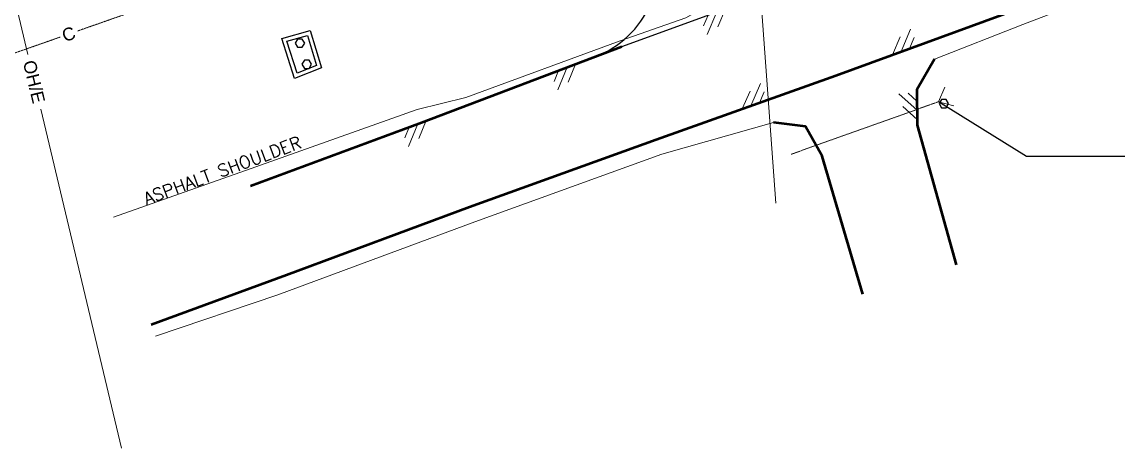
# Model space of a CAD drawing. Header units: feet. Extents: x 1391198 to 1391869, y 3961136 to 3961903.
# Drawn here: x 1391451.6 to 1391726.3, y 3961136.2 to 3961242.9 of the extents above; entities that cross this region are included whole.
import ezdxf
from ezdxf.enums import TextEntityAlignment as Align

# ---------------------------------------------------------------- set-up
doc = ezdxf.new("R2010")
doc.units = ezdxf.units.FT
doc.header["$MEASUREMENT"] = 0
doc.linetypes.add('D10', pattern=[0.175, 0.1, -0.075])
doc.linetypes.add('D15', pattern=[0.225, 0.15, -0.075])
for name, color, linetype in [('FH-BLDG', 154, 'Continuous'), ('V-ROAD-IDEN', 7, 'Continuous'), ('V-SITE-OTLN', 8, 'Continuous'), ('V-SITE-SIGN', 7, 'Continuous'), ('V-STRM-IDEN', 8, 'Continuous'), ('V-STRM-SIGN', 7, 'Continuous')]:
    doc.layers.add(name, color=color, linetype=linetype)
for name, color, linetype, lineweight in [('V-COMM-UNDR', 7, 'D10', 18), ('V-PVMT-ASPH', 8, 'Continuous', 18), ('V-ROAD-ASPH', 8, 'Continuous', 50), ('V-ROAD-SHLD', 7, 'Continuous', 20), ('V-SECD-OVHD', 8, 'Continuous', 18), ('V-STRM-CULV', 8, 'D15', 20)]:
    doc.layers.add(name, color=color, linetype=linetype, lineweight=lineweight)
doc.styles.add('AR80', font='arial.ttf', dxfattribs={"height": 3.2})
doc.styles.add('RomanS', font='romans.shx', dxfattribs={"width": 0.8})

# ---------------------------------------------------------------- blocks, each defined once
blk = doc.blocks.new('coe-cmp')
blk.add_lwpolyline([(0.076, 0.0649), (0, 0), (0.076, -0.0649)])
blk = doc.blocks.new('COE-signp')
blk.add_lwpolyline([(-0.015, 0.026), (-0.03, 0), (-0.015, -0.026), (0.015, -0.026), (0.03, 0), (0.015, 0.026)], close=True)
blk = doc.blocks.new('p1')
at = {"color": 0}
for p, q in [((-0.696, -0.002), (0.319, 1.087)), ((0, 0), (1.27, 1.362)), ((0.696, 0.002), (1.312, 0.662))]:
    blk.add_line(p, q, dxfattribs=at)
blk = doc.blocks.new('p2')
at = {"color": 0}
for p, q in [((0, 0), (-1.27, -1.362)), ((0.696, 0.002), (-0.319, -1.087)), ((-0.696, -0.002), (-1.312, -0.662))]:
    blk.add_line(p, q, dxfattribs=at)

msp = doc.modelspace()

# ---------------------------------------------------------------- linework, layer by layer
at = {"layer": 'FH-BLDG'}
msp.add_lwpolyline([(1391596.27, 3961234.6), (1391601.99, 3961236.76), (1391646.33, 3961252.92)], dxfattribs=at)
msp.add_arc((1391586.2, 3961257.72), 25.22, 293.531, 23.7427, dxfattribs=at)
at = {"layer": 'V-COMM-UNDR'}
for points in [[(1391509.22, 3961255.36), (1391492.49, 3961250.08), (1391465.45, 3961240.6)], [(1391461.22, 3961239.12), (1391443.18, 3961232.79), (1391406.62, 3961219.72)]]:
    msp.add_lwpolyline(points, dxfattribs=at)
at = {"layer": 'V-ROAD-ASPH'}
msp.add_line((1391508.94, 3961201.86), (1391551.75, 3961217.72), dxfattribs=at)
at = {"layer": 'V-ROAD-ASPH', "flags": 128}
for points in [[(1391483.98, 3961167.1), (1391517.95, 3961179.55), (1391563.79, 3961196.58), (1391610.59, 3961213.42), (1391655.58, 3961229.49), (1391678.25, 3961237.77), (1391700.64, 3961245.95), (1391747.31, 3961262.79), (1391796.67, 3961281.06), (1391844.27, 3961298.43), (1391867.55, 3961307.15)], [(1391680.36, 3961233.56), (1391675.87, 3961225.89), (1391676.01, 3961217.04), (1391685.73, 3961182.1)], [(1391662.34, 3961174.7), (1391652.16, 3961209.25), (1391648.03, 3961216.7), (1391639.96, 3961217.7)]]:
    msp.add_lwpolyline(points, dxfattribs=at)
at = {"layer": 'V-ROAD-ASPH'}
msp.add_lwpolyline([(1391551.75, 3961217.72), (1391601.99, 3961236.76)], dxfattribs=at)
at = {"layer": 'V-ROAD-SHLD', "flags": 128}
msp.add_lwpolyline([(1391857.97, 3961333.63), (1391835.22, 3961324.62), (1391787.24, 3961307.31), (1391737.46, 3961289.4), (1391700.98, 3961276.15), (1391691.73, 3961269.73), (1391671.69, 3961265.21), (1391648.81, 3961262.22), (1391644.04, 3961258.61), (1391618, 3961243.9), (1391601.54, 3961238.17), (1391562.86, 3961224.01), (1391550.7, 3961220.98), (1391507.61, 3961205.72), (1391474.56, 3961194.03)], dxfattribs=at)
at = {"layer": 'V-ROAD-SHLD'}
for points in [[(1391868.87, 3961303.02), (1391845.84, 3961294.77), (1391797.83, 3961277.42), (1391748.24, 3961259.82), (1391702.48, 3961242.28), (1391680.36, 3961233.56)], [(1391639.96, 3961217.7), (1391612.02, 3961209.75), (1391565.16, 3961192.82), (1391515.78, 3961174.57), (1391485.06, 3961164.22)]]:
    msp.add_lwpolyline(points, dxfattribs=at)
at = {"layer": 'V-SECD-OVHD'}
for p, q in [((1391439.63, 3961291.28), (1391453.1, 3961234.78)), ((1391640.56, 3961197.48), (1391636.48, 3961253.31)), ((1391456.36, 3961221.08), (1391476.59, 3961136.16))]:
    msp.add_line(p, q, dxfattribs=at)
at = {"layer": 'V-SITE-OTLN', "flags": 128}
for points in [[(1391523.82, 3961240.77), (1391526.69, 3961231.42), (1391519.95, 3961228.74), (1391516.78, 3961238.74)], [(1391523.15, 3961239.54), (1391525.46, 3961232.01), (1391520.58, 3961230.07), (1391518.04, 3961238.06)]]:
    msp.add_lwpolyline(points, close=True, dxfattribs=at)
at = {"layer": 'V-STRM-CULV', "flags": 128}
msp.add_lwpolyline([(1391681.31, 3961222.91), (1391644.43, 3961209.77)], dxfattribs=at)
at = {"layer": 'V-STRM-IDEN', "flags": 128}
msp.add_lwpolyline([(1391737.71, 3961209.24), (1391703.37, 3961209.24), (1391681.31, 3961222.91)], dxfattribs=at)

# ---------------------------------------------------------------- block references
at = {"layer": 'V-PVMT-ASPH', "xscale": 3.280839895013123, "yscale": 3.280839895013123, "zscale": 3.280839895013123}
for name, p, rotation in [('p2', (1391625.76, 3961245.42), 20.0224695198864), ('p1', (1391671.93, 3961235.47), 20.05974173991051), ('p2', (1391588.24, 3961231.55), 20.75497872662709), ('p1', (1391634.31, 3961221.89), 19.66054789644203), ('p2', (1391675.95, 3961220.77), 270.8910246768149), ('p2', (1391550.83, 3961217.38), 20.34127937861329)]:
    msp.add_blockref(name, p, dxfattribs=dict(at, rotation=rotation))
at = {"layer": 'V-SITE-SIGN', "xscale": 40, "yscale": 40, "zscale": 40}
for p in [(1391521.28, 3961237.59), (1391523.01, 3961232.32)]:
    msp.add_blockref('COE-signp', p, dxfattribs=at)
at = {"layer": 'V-STRM-CULV', "xscale": 40.00000000010472, "yscale": 40.00000000010472, "rotation": 25.72926437549709}
msp.add_blockref('coe-cmp', (1391681.31, 3961222.91), dxfattribs=at)
at = {"layer": 'V-STRM-SIGN', "xscale": 40, "yscale": 40, "zscale": 40}
msp.add_blockref('COE-signp', (1391682.66, 3961222.45), dxfattribs=at)

# ---------------------------------------------------------------- texts
at = {"layer": 'V-COMM-UNDR', "style": 'AR80'}
msp.add_text('C', height=3.2, rotation=19.3301, dxfattribs=at).set_placement((1391463.34, 3961239.86), align=Align.MIDDLE)
at = {"layer": 'V-ROAD-IDEN', "style": 'RomanS'}
msp.add_text('ASPHALT SHOULDER', height=3.125, rotation=20.2785, dxfattribs=at).set_placement((1391482.77, 3961197))
at = {"layer": 'V-SECD-OVHD', "style": 'AR80'}
msp.add_text('OH/E', height=3.2, rotation=283.4031, dxfattribs=at).set_placement((1391454.73, 3961227.93), align=Align.MIDDLE)

doc.saveas('drawing.dxf')
